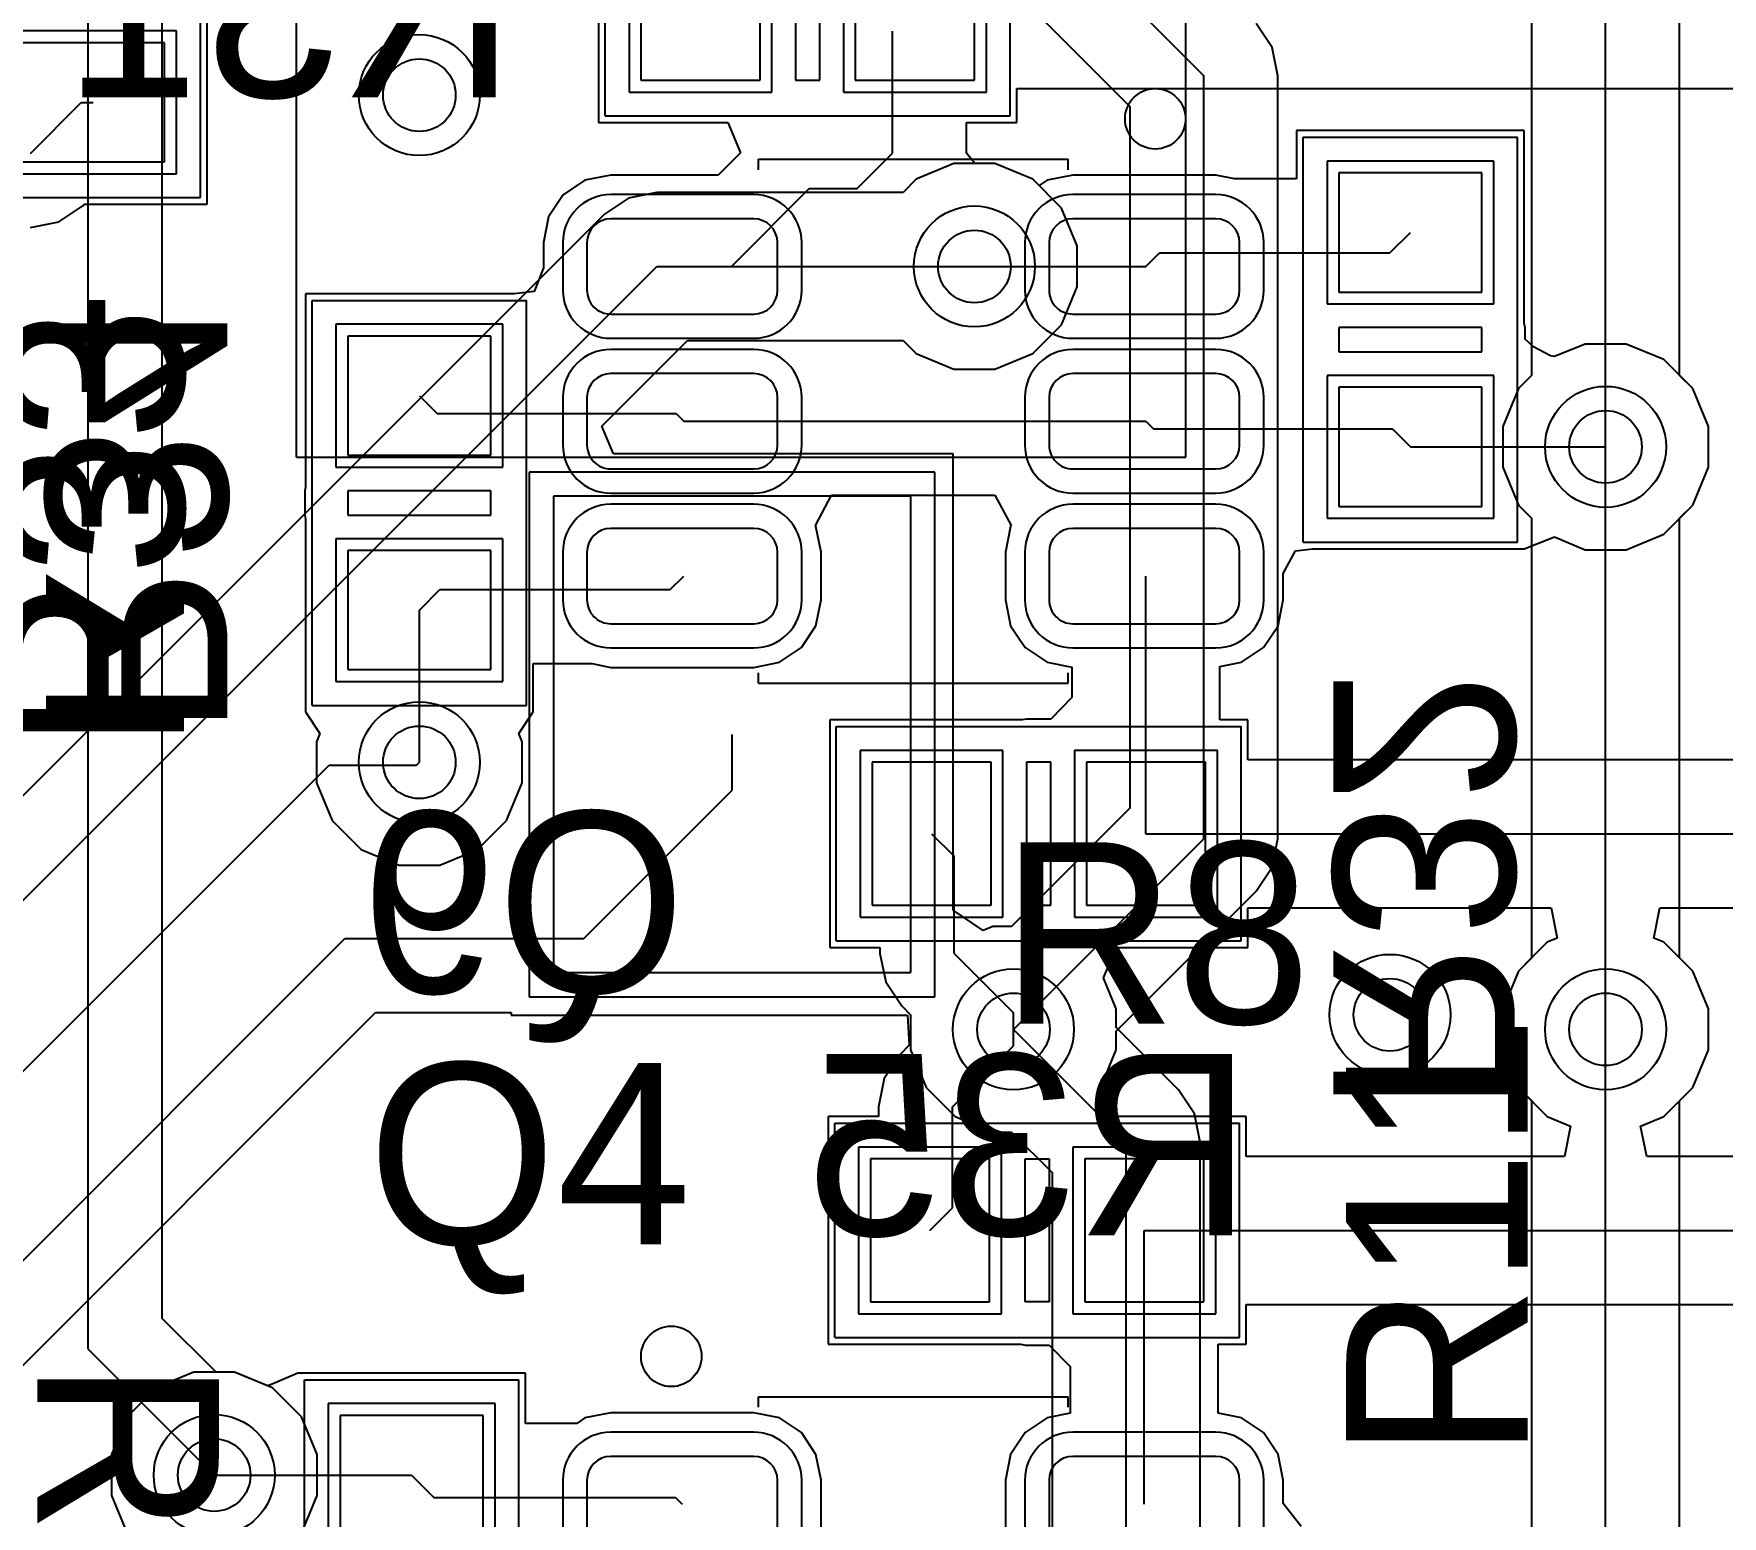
# Model space of a CAD drawing. Header units: millimetres. Extents: x 3.09 to 5.5, y 1.46 to 3.23.
# Drawn here: x 4.6302 to 4.9093, y 2.1486 to 2.3936 of the extents above; entities that cross this region are included whole.
import ezdxf

# ---------------------------------------------------------------- set-up
doc = ezdxf.new("R2010")
doc.units = ezdxf.units.MM
doc.header["$MEASUREMENT"] = 0
for name, color, linetype in [('BottomLayer', 5, 'Continuous'), ('BottomOverlay', 54, 'Continuous'), ('BottomPaste', 16, 'Continuous'), ('BottomSolder', 6, 'Continuous'), ('Mechanical11', 56, 'Continuous'), ('Mechanical12', 56, 'Continuous'), ('MultiLayer', 9, 'Continuous'), ('TopLayer', 1, 'Continuous'), ('TopOverlay', 2, 'Continuous'), ('TopPaste', 8, 'Continuous'), ('TopSolder', 216, 'Continuous'), ('ViaHoleLayer', 16, 'Continuous')]:
    doc.layers.add(name, color=color, linetype=linetype)

# ---------------------------------------------------------------- blocks, each defined once
blk = doc.blocks.new('SW_SMT_3_6_4_3__20')
at = {"layer": 'TopLayer'}
for p, q in [((0.20669, 0.02953), (0.12795, 0.02953)), ((0.12795, 0.02953), (0.12795, -0.02953)), ((0.20669, -0.02953), (0.20669, 0.02953)), ((0.12795, -0.02953), (0.20669, -0.02953))]:
    blk.add_line(p, q, dxfattribs=at)
at = {"layer": 'TopOverlay'}
for p, q in [((0.12149, 0.075), (-0.12151, 0.075)), ((0.12149, -0.072), (0.12149, 0.075)), ((0.12149, -0.072), (-0.12151, -0.072))]:
    blk.add_line(p, q, dxfattribs=at)
at = {"layer": 'TopPaste'}
for p, q in [((0.20669, 0.02953), (0.12795, 0.02953)), ((0.12795, 0.02953), (0.12795, -0.02953)), ((0.20669, -0.02953), (0.20669, 0.02953)), ((0.12795, -0.02953), (0.20669, -0.02953))]:
    blk.add_line(p, q, dxfattribs=at)
at = {"layer": 'TopSolder'}
for p, q in [((0.21069, 0.03353), (0.12395, 0.03353)), ((0.12395, 0.03353), (0.12395, -0.03353)), ((0.21069, -0.03353), (0.21069, 0.03353)), ((0.12395, -0.03353), (0.21069, -0.03353))]:
    blk.add_line(p, q, dxfattribs=at)
blk = doc.blocks.new('R0402_B_22')
at = {"layer": 'BottomLayer'}
for p, q in [((-0.00787, 0.01181), (-0.02756, 0.01181)), ((-0.02756, 0.01181), (-0.02756, -0.01181)), ((-0.00787, -0.01181), (-0.00787, 0.01181)), ((-0.002, 0.01181), (-0.002, -0.01181)), ((0.002, 0.01181), (-0.002, 0.01181)), ((0.002, -0.01181), (0.002, 0.01181)), ((0.02756, 0.01181), (0.00787, 0.01181)), ((0.00787, 0.01181), (0.00787, -0.01181)), ((0.02756, -0.01181), (0.02756, 0.01181)), ((-0.02756, -0.01181), (-0.00787, -0.01181)), ((-0.002, -0.01181), (0.002, -0.01181)), ((0.00787, -0.01181), (0.02756, -0.01181))]:
    blk.add_line(p, q, dxfattribs=at)
at = {"layer": 'BottomOverlay'}
for p, q in [((-0.03346, 0.01772), (0.03346, 0.01772)), ((-0.03346, -0.01772), (-0.03346, 0.01772)), ((0.03346, -0.01772), (0.03346, 0.01772)), ((-0.03346, -0.01772), (0.03346, -0.01772))]:
    blk.add_line(p, q, dxfattribs=at)
at = {"layer": 'BottomPaste'}
for p, q in [((-0.00787, 0.01181), (-0.02756, 0.01181)), ((-0.02756, 0.01181), (-0.02756, -0.01181)), ((-0.00787, -0.01181), (-0.00787, 0.01181)), ((0.02756, 0.01181), (0.00787, 0.01181)), ((0.00787, 0.01181), (0.00787, -0.01181)), ((0.02756, -0.01181), (0.02756, 0.01181)), ((-0.02756, -0.01181), (-0.00787, -0.01181)), ((0.00787, -0.01181), (0.02756, -0.01181))]:
    blk.add_line(p, q, dxfattribs=at)
at = {"layer": 'BottomSolder'}
for p, q in [((-0.00591, 0.01378), (-0.02953, 0.01378)), ((-0.02953, 0.01378), (-0.02953, -0.01378)), ((-0.00591, -0.01378), (-0.00591, 0.01378)), ((0.02953, 0.01378), (0.00591, 0.01378)), ((0.00591, 0.01378), (0.00591, -0.01378)), ((0.02953, -0.01378), (0.02953, 0.01378)), ((-0.02953, -0.01378), (-0.00591, -0.01378)), ((0.00591, -0.01378), (0.02953, -0.01378))]:
    blk.add_line(p, q, dxfattribs=at)
at = {"layer": 'Mechanical12'}
for p, q in [((-0.03346, 0.01772), (0.03346, 0.01772)), ((-0.03346, -0.01772), (-0.03346, 0.01772)), ((0.03346, -0.01772), (0.03346, 0.01772)), ((-0.03346, -0.01772), (0.03346, -0.01772))]:
    blk.add_line(p, q, dxfattribs=at)
blk = doc.blocks.new('R0402_B_23')
at = {"layer": 'BottomLayer'}
for p, q in [((-0.00787, 0.01181), (-0.02756, 0.01181)), ((-0.02756, 0.01181), (-0.02756, -0.01181)), ((-0.00787, -0.01181), (-0.00787, 0.01181)), ((-0.002, 0.01181), (-0.002, -0.01181)), ((0.002, 0.01181), (-0.002, 0.01181)), ((0.002, -0.01181), (0.002, 0.01181)), ((0.02756, 0.01181), (0.00787, 0.01181)), ((0.00787, 0.01181), (0.00787, -0.01181)), ((0.02756, -0.01181), (0.02756, 0.01181)), ((-0.02756, -0.01181), (-0.00787, -0.01181)), ((-0.002, -0.01181), (0.002, -0.01181)), ((0.00787, -0.01181), (0.02756, -0.01181))]:
    blk.add_line(p, q, dxfattribs=at)
at = {"layer": 'BottomOverlay'}
for p, q in [((-0.03346, 0.01772), (0.03346, 0.01772)), ((-0.03346, 0.01772), (-0.03346, -0.01772)), ((0.03346, 0.01772), (0.03346, -0.01772)), ((-0.03346, -0.01772), (0.03346, -0.01772))]:
    blk.add_line(p, q, dxfattribs=at)
at = {"layer": 'BottomPaste'}
for p, q in [((-0.00787, 0.01181), (-0.02756, 0.01181)), ((-0.02756, 0.01181), (-0.02756, -0.01181)), ((-0.00787, -0.01181), (-0.00787, 0.01181)), ((0.02756, 0.01181), (0.00787, 0.01181)), ((0.00787, 0.01181), (0.00787, -0.01181)), ((0.02756, -0.01181), (0.02756, 0.01181)), ((-0.02756, -0.01181), (-0.00787, -0.01181)), ((0.00787, -0.01181), (0.02756, -0.01181))]:
    blk.add_line(p, q, dxfattribs=at)
at = {"layer": 'BottomSolder'}
for p, q in [((-0.00591, 0.01378), (-0.02953, 0.01378)), ((-0.02953, 0.01378), (-0.02953, -0.01378)), ((-0.00591, -0.01378), (-0.00591, 0.01378)), ((0.02953, 0.01378), (0.00591, 0.01378)), ((0.00591, 0.01378), (0.00591, -0.01378)), ((0.02953, -0.01378), (0.02953, 0.01378)), ((-0.02953, -0.01378), (-0.00591, -0.01378)), ((0.00591, -0.01378), (0.02953, -0.01378))]:
    blk.add_line(p, q, dxfattribs=at)
at = {"layer": 'Mechanical12'}
for p, q in [((-0.03346, 0.01772), (0.03346, 0.01772)), ((-0.03346, 0.01772), (-0.03346, -0.01772)), ((0.03346, 0.01772), (0.03346, -0.01772)), ((-0.03346, -0.01772), (0.03346, -0.01772))]:
    blk.add_line(p, q, dxfattribs=at)
blk = doc.blocks.new('R0402_24')
at = {"layer": 'Mechanical11'}
for p, q in [((-0.03346, 0.01772), (-0.03346, -0.01772)), ((-0.03346, 0.01772), (0.03346, 0.01772)), ((0.03346, 0.01772), (0.03346, -0.01772)), ((-0.03346, -0.01772), (0.03346, -0.01772))]:
    blk.add_line(p, q, dxfattribs=at)
at = {"layer": 'TopLayer'}
for p, q in [((-0.00787, 0.01181), (-0.02756, 0.01181)), ((-0.02756, 0.01181), (-0.02756, -0.01181)), ((-0.00787, -0.01181), (-0.00787, 0.01181)), ((-0.002, -0.01181), (-0.002, 0.01181)), ((-0.002, 0.01181), (0.002, 0.01181)), ((0.002, 0.01181), (0.002, -0.01181)), ((0.02756, 0.01181), (0.00787, 0.01181)), ((0.00787, 0.01181), (0.00787, -0.01181)), ((0.02756, -0.01181), (0.02756, 0.01181)), ((-0.02756, -0.01181), (-0.00787, -0.01181)), ((0.002, -0.01181), (-0.002, -0.01181)), ((0.00787, -0.01181), (0.02756, -0.01181))]:
    blk.add_line(p, q, dxfattribs=at)
at = {"layer": 'TopOverlay'}
for p, q in [((-0.03346, 0.01772), (-0.03346, -0.01772)), ((-0.03346, 0.01772), (0.03346, 0.01772)), ((0.03346, 0.01772), (0.03346, -0.01772)), ((-0.03346, -0.01772), (0.03346, -0.01772))]:
    blk.add_line(p, q, dxfattribs=at)
at = {"layer": 'TopPaste'}
for p, q in [((-0.00787, 0.01181), (-0.02756, 0.01181)), ((-0.02756, 0.01181), (-0.02756, -0.01181)), ((-0.00787, -0.01181), (-0.00787, 0.01181)), ((0.02756, 0.01181), (0.00787, 0.01181)), ((0.00787, 0.01181), (0.00787, -0.01181)), ((0.02756, -0.01181), (0.02756, 0.01181)), ((-0.02756, -0.01181), (-0.00787, -0.01181)), ((0.00787, -0.01181), (0.02756, -0.01181))]:
    blk.add_line(p, q, dxfattribs=at)
at = {"layer": 'TopSolder'}
for p, q in [((-0.00591, 0.01378), (-0.02953, 0.01378)), ((-0.02953, 0.01378), (-0.02953, -0.01378)), ((-0.00591, -0.01378), (-0.00591, 0.01378)), ((0.02953, 0.01378), (0.00591, 0.01378)), ((0.00591, 0.01378), (0.00591, -0.01378)), ((0.02953, -0.01378), (0.02953, 0.01378)), ((-0.02953, -0.01378), (-0.00591, -0.01378)), ((0.00591, -0.01378), (0.02953, -0.01378))]:
    blk.add_line(p, q, dxfattribs=at)
blk = doc.blocks.new('R0402_B_25')
at = {"layer": 'BottomLayer'}
for p, q in [((-0.00787, 0.01181), (-0.02756, 0.01181)), ((-0.02756, 0.01181), (-0.02756, -0.01181)), ((-0.00787, -0.01181), (-0.00787, 0.01181)), ((-0.002, 0.01181), (-0.002, -0.01181)), ((0.002, 0.01181), (-0.002, 0.01181)), ((0.002, -0.01181), (0.002, 0.01181)), ((0.02756, 0.01181), (0.00787, 0.01181)), ((0.00787, 0.01181), (0.00787, -0.01181)), ((0.02756, -0.01181), (0.02756, 0.01181)), ((-0.02756, -0.01181), (-0.00787, -0.01181)), ((-0.002, -0.01181), (0.002, -0.01181)), ((0.00787, -0.01181), (0.02756, -0.01181))]:
    blk.add_line(p, q, dxfattribs=at)
at = {"layer": 'BottomOverlay'}
for p, q in [((-0.03346, 0.01772), (0.03346, 0.01772)), ((-0.03346, 0.01772), (-0.03346, -0.01772)), ((0.03346, 0.01772), (0.03346, -0.01772)), ((-0.03346, -0.01772), (0.03346, -0.01772))]:
    blk.add_line(p, q, dxfattribs=at)
at = {"layer": 'BottomPaste'}
for p, q in [((-0.00787, 0.01181), (-0.02756, 0.01181)), ((-0.02756, 0.01181), (-0.02756, -0.01181)), ((-0.00787, -0.01181), (-0.00787, 0.01181)), ((0.02756, 0.01181), (0.00787, 0.01181)), ((0.00787, 0.01181), (0.00787, -0.01181)), ((0.02756, -0.01181), (0.02756, 0.01181)), ((-0.02756, -0.01181), (-0.00787, -0.01181)), ((0.00787, -0.01181), (0.02756, -0.01181))]:
    blk.add_line(p, q, dxfattribs=at)
at = {"layer": 'BottomSolder'}
for p, q in [((-0.00591, 0.01378), (-0.02953, 0.01378)), ((-0.02953, 0.01378), (-0.02953, -0.01378)), ((-0.00591, -0.01378), (-0.00591, 0.01378)), ((0.02953, 0.01378), (0.00591, 0.01378)), ((0.00591, 0.01378), (0.00591, -0.01378)), ((0.02953, -0.01378), (0.02953, 0.01378)), ((-0.02953, -0.01378), (-0.00591, -0.01378)), ((0.00591, -0.01378), (0.02953, -0.01378))]:
    blk.add_line(p, q, dxfattribs=at)
at = {"layer": 'Mechanical12'}
for p, q in [((-0.03346, 0.01772), (0.03346, 0.01772)), ((-0.03346, 0.01772), (-0.03346, -0.01772)), ((0.03346, 0.01772), (0.03346, -0.01772)), ((-0.03346, -0.01772), (0.03346, -0.01772))]:
    blk.add_line(p, q, dxfattribs=at)
blk = doc.blocks.new('R0402_B_26')
at = {"layer": 'BottomLayer'}
for p, q in [((-0.00787, 0.01181), (-0.02756, 0.01181)), ((-0.02756, 0.01181), (-0.02756, -0.01181)), ((-0.00787, -0.01181), (-0.00787, 0.01181)), ((-0.002, 0.01181), (-0.002, -0.01181)), ((0.002, 0.01181), (-0.002, 0.01181)), ((0.002, -0.01181), (0.002, 0.01181)), ((0.02756, 0.01181), (0.00787, 0.01181)), ((0.00787, 0.01181), (0.00787, -0.01181)), ((0.02756, -0.01181), (0.02756, 0.01181)), ((-0.02756, -0.01181), (-0.00787, -0.01181)), ((-0.002, -0.01181), (0.002, -0.01181)), ((0.00787, -0.01181), (0.02756, -0.01181))]:
    blk.add_line(p, q, dxfattribs=at)
at = {"layer": 'BottomOverlay'}
for p, q in [((0.03346, 0.01772), (-0.03346, 0.01772)), ((-0.03346, 0.01772), (-0.03346, -0.01772)), ((0.03346, 0.01772), (0.03346, -0.01772)), ((0.03346, -0.01772), (-0.03346, -0.01772))]:
    blk.add_line(p, q, dxfattribs=at)
at = {"layer": 'BottomPaste'}
for p, q in [((-0.00787, 0.01181), (-0.02756, 0.01181)), ((-0.02756, 0.01181), (-0.02756, -0.01181)), ((-0.00787, -0.01181), (-0.00787, 0.01181)), ((0.02756, 0.01181), (0.00787, 0.01181)), ((0.00787, 0.01181), (0.00787, -0.01181)), ((0.02756, -0.01181), (0.02756, 0.01181)), ((-0.02756, -0.01181), (-0.00787, -0.01181)), ((0.00787, -0.01181), (0.02756, -0.01181))]:
    blk.add_line(p, q, dxfattribs=at)
at = {"layer": 'BottomSolder'}
for p, q in [((-0.00591, 0.01378), (-0.02953, 0.01378)), ((-0.02953, 0.01378), (-0.02953, -0.01378)), ((-0.00591, -0.01378), (-0.00591, 0.01378)), ((0.02953, 0.01378), (0.00591, 0.01378)), ((0.00591, 0.01378), (0.00591, -0.01378)), ((0.02953, -0.01378), (0.02953, 0.01378)), ((-0.02953, -0.01378), (-0.00591, -0.01378)), ((0.00591, -0.01378), (0.02953, -0.01378))]:
    blk.add_line(p, q, dxfattribs=at)
at = {"layer": 'Mechanical12'}
for p, q in [((0.03346, 0.01772), (-0.03346, 0.01772)), ((-0.03346, 0.01772), (-0.03346, -0.01772)), ((0.03346, 0.01772), (0.03346, -0.01772)), ((0.03346, -0.01772), (-0.03346, -0.01772))]:
    blk.add_line(p, q, dxfattribs=at)
blk = doc.blocks.new('R0402_47')
at = {"layer": 'Mechanical11'}
for p, q in [((-0.03346, 0.01772), (-0.03346, -0.01772)), ((-0.03346, 0.01772), (0.03346, 0.01772)), ((0.03346, 0.01772), (0.03346, -0.01772)), ((-0.03346, -0.01772), (0.03346, -0.01772))]:
    blk.add_line(p, q, dxfattribs=at)
at = {"layer": 'TopLayer'}
for p, q in [((-0.00787, 0.01181), (-0.02756, 0.01181)), ((-0.02756, 0.01181), (-0.02756, -0.01181)), ((-0.00787, -0.01181), (-0.00787, 0.01181)), ((-0.002, -0.01181), (-0.002, 0.01181)), ((-0.002, 0.01181), (0.002, 0.01181)), ((0.002, 0.01181), (0.002, -0.01181)), ((0.02756, 0.01181), (0.00787, 0.01181)), ((0.00787, 0.01181), (0.00787, -0.01181)), ((0.02756, -0.01181), (0.02756, 0.01181)), ((-0.02756, -0.01181), (-0.00787, -0.01181)), ((0.002, -0.01181), (-0.002, -0.01181)), ((0.00787, -0.01181), (0.02756, -0.01181))]:
    blk.add_line(p, q, dxfattribs=at)
at = {"layer": 'TopOverlay'}
for p, q in [((-0.03346, 0.01772), (-0.03346, -0.01772)), ((-0.03346, 0.01772), (0.03346, 0.01772)), ((0.03346, 0.01772), (0.03346, -0.01772)), ((-0.03346, -0.01772), (0.03346, -0.01772))]:
    blk.add_line(p, q, dxfattribs=at)
at = {"layer": 'TopPaste'}
for p, q in [((-0.00787, 0.01181), (-0.02756, 0.01181)), ((-0.02756, 0.01181), (-0.02756, -0.01181)), ((-0.00787, -0.01181), (-0.00787, 0.01181)), ((0.02756, 0.01181), (0.00787, 0.01181)), ((0.00787, 0.01181), (0.00787, -0.01181)), ((0.02756, -0.01181), (0.02756, 0.01181)), ((-0.02756, -0.01181), (-0.00787, -0.01181)), ((0.00787, -0.01181), (0.02756, -0.01181))]:
    blk.add_line(p, q, dxfattribs=at)
at = {"layer": 'TopSolder'}
for p, q in [((-0.00591, 0.01378), (-0.02953, 0.01378)), ((-0.02953, 0.01378), (-0.02953, -0.01378)), ((-0.00591, -0.01378), (-0.00591, 0.01378)), ((0.02953, 0.01378), (0.00591, 0.01378)), ((0.00591, 0.01378), (0.00591, -0.01378)), ((0.02953, -0.01378), (0.02953, 0.01378)), ((-0.02953, -0.01378), (-0.00591, -0.01378)), ((0.00591, -0.01378), (0.02953, -0.01378))]:
    blk.add_line(p, q, dxfattribs=at)
blk = doc.blocks.new('R0402_48')
at = {"layer": 'Mechanical11'}
for p, q in [((-0.03346, 0.01772), (-0.03346, -0.01772)), ((0.03346, 0.01772), (-0.03346, 0.01772)), ((0.03346, 0.01772), (0.03346, -0.01772)), ((0.03346, -0.01772), (-0.03346, -0.01772))]:
    blk.add_line(p, q, dxfattribs=at)
at = {"layer": 'TopLayer'}
for p, q in [((-0.00787, 0.01181), (-0.02756, 0.01181)), ((-0.02756, 0.01181), (-0.02756, -0.01181)), ((-0.00787, -0.01181), (-0.00787, 0.01181)), ((-0.002, -0.01181), (-0.002, 0.01181)), ((-0.002, 0.01181), (0.002, 0.01181)), ((0.002, 0.01181), (0.002, -0.01181)), ((0.02756, 0.01181), (0.00787, 0.01181)), ((0.00787, 0.01181), (0.00787, -0.01181)), ((0.02756, -0.01181), (0.02756, 0.01181)), ((-0.02756, -0.01181), (-0.00787, -0.01181)), ((0.002, -0.01181), (-0.002, -0.01181)), ((0.00787, -0.01181), (0.02756, -0.01181))]:
    blk.add_line(p, q, dxfattribs=at)
at = {"layer": 'TopOverlay'}
for p, q in [((-0.03346, 0.01772), (-0.03346, -0.01772)), ((0.03346, 0.01772), (-0.03346, 0.01772)), ((0.03346, 0.01772), (0.03346, -0.01772)), ((0.03346, -0.01772), (-0.03346, -0.01772))]:
    blk.add_line(p, q, dxfattribs=at)
at = {"layer": 'TopPaste'}
for p, q in [((-0.00787, 0.01181), (-0.02756, 0.01181)), ((-0.02756, 0.01181), (-0.02756, -0.01181)), ((-0.00787, -0.01181), (-0.00787, 0.01181)), ((0.02756, 0.01181), (0.00787, 0.01181)), ((0.00787, 0.01181), (0.00787, -0.01181)), ((0.02756, -0.01181), (0.02756, 0.01181)), ((-0.02756, -0.01181), (-0.00787, -0.01181)), ((0.00787, -0.01181), (0.02756, -0.01181))]:
    blk.add_line(p, q, dxfattribs=at)
at = {"layer": 'TopSolder'}
for p, q in [((-0.00591, 0.01378), (-0.02953, 0.01378)), ((-0.02953, 0.01378), (-0.02953, -0.01378)), ((-0.00591, -0.01378), (-0.00591, 0.01378)), ((0.02953, 0.01378), (0.00591, 0.01378)), ((0.00591, 0.01378), (0.00591, -0.01378)), ((0.02953, -0.01378), (0.02953, 0.01378)), ((-0.02953, -0.01378), (-0.00591, -0.01378)), ((0.00591, -0.01378), (0.02953, -0.01378))]:
    blk.add_line(p, q, dxfattribs=at)
blk = doc.blocks.new('SOT_363_6_B_53')
at = {"layer": 'BottomLayer'}
for p, q in [((-0.021654, 0.053941), (-0.029528, 0.053941)), ((0.003937, 0.053941), (-0.003937, 0.053941)), ((0.029528, 0.053941), (0.021654, 0.053941)), ((-0.033465, 0.050004), (-0.033465, 0.026382)), ((-0.017717, 0.026382), (-0.017717, 0.050004)), ((-0.007874, 0.050004), (-0.007874, 0.026382)), ((0.007874, 0.026382), (0.007874, 0.050004)), ((0.017717, 0.050004), (0.017717, 0.026382)), ((0.033465, 0.026382), (0.033465, 0.050004)), ((-0.029528, 0.022445), (-0.021654, 0.022445)), ((-0.003937, 0.022445), (0.003937, 0.022445)), ((0.021654, 0.022445), (0.029528, 0.022445)), ((-0.021654, -0.022439), (-0.029528, -0.022439)), ((0.003937, -0.022439), (-0.003937, -0.022439)), ((0.029528, -0.022439), (0.021654, -0.022439)), ((-0.033465, -0.026376), (-0.033465, -0.049998)), ((-0.017717, -0.049998), (-0.017717, -0.026376)), ((-0.007874, -0.026376), (-0.007874, -0.049998)), ((0.007874, -0.049998), (0.007874, -0.026376)), ((0.017717, -0.026376), (0.017717, -0.049998)), ((0.033465, -0.049998), (0.033465, -0.026376)), ((-0.029528, -0.053935), (-0.021654, -0.053935)), ((-0.003937, -0.053935), (0.003937, -0.053935)), ((0.021654, -0.053935), (0.029528, -0.053935))]:
    blk.add_line(p, q, dxfattribs=at)
for centre, start, end in [((-0.029528, 0.050004), 90, 180), ((-0.021654, 0.050004), 0, 90), ((-0.003937, 0.050004), 90, 180), ((0.003937, 0.050004), 0, 90), ((0.021654, 0.050004), 90, 180), ((0.029528, 0.050004), 0, 90), ((-0.029528, 0.026382), 180, 270), ((-0.021654, 0.026382), 270, 0), ((-0.003937, 0.026382), 180, 270), ((0.003937, 0.026382), 270, 0), ((0.021654, 0.026382), 180, 270), ((0.029528, 0.026382), 270, 0), ((-0.029528, -0.026376), 90, 180), ((-0.021654, -0.026376), 0, 90), ((-0.003937, -0.026376), 90, 180), ((0.003937, -0.026376), 0, 90), ((0.021654, -0.026376), 90, 180), ((0.029528, -0.026376), 0, 90), ((-0.029528, -0.049998), 180, 270), ((-0.021654, -0.049998), 270, 0), ((-0.003937, -0.049998), 180, 270), ((0.003937, -0.049998), 270, 0), ((0.021654, -0.049998), 180, 270), ((0.029528, -0.049998), 270, 0)]:
    blk.add_arc(centre, 0.003937, start, end, dxfattribs=at)
at = {"layer": 'BottomOverlay'}
for p, q in [((-0.041582, 0.025595), (-0.043308, 0.025595)), ((-0.043308, -0.025587), (-0.043308, 0.025595)), ((0.043306, 0.025595), (0.04158, 0.025595)), ((0.043306, -0.025587), (0.043306, 0.025595)), ((-0.041582, -0.025587), (-0.043308, -0.025587)), ((0.043306, -0.025587), (0.04158, -0.025587))]:
    blk.add_line(p, q, dxfattribs=at)
blk.add_circle((-0.05, 0.040005), 0.005, dxfattribs=at)
at = {"layer": 'BottomPaste'}
for p, q in [((-0.021654, 0.053941), (-0.029528, 0.053941)), ((0.003937, 0.053941), (-0.003937, 0.053941)), ((0.029528, 0.053941), (0.021654, 0.053941)), ((-0.033465, 0.050004), (-0.033465, 0.026382)), ((-0.017717, 0.026382), (-0.017717, 0.050004)), ((-0.007874, 0.050004), (-0.007874, 0.026382)), ((0.007874, 0.026382), (0.007874, 0.050004)), ((0.017717, 0.050004), (0.017717, 0.026382)), ((0.033465, 0.026382), (0.033465, 0.050004)), ((-0.029528, 0.022445), (-0.021654, 0.022445)), ((-0.003937, 0.022445), (0.003937, 0.022445)), ((0.021654, 0.022445), (0.029528, 0.022445)), ((-0.021654, -0.022439), (-0.029528, -0.022439)), ((0.003937, -0.022439), (-0.003937, -0.022439)), ((0.029528, -0.022439), (0.021654, -0.022439)), ((-0.033465, -0.026376), (-0.033465, -0.049998)), ((-0.017717, -0.049998), (-0.017717, -0.026376)), ((-0.007874, -0.026376), (-0.007874, -0.049998)), ((0.007874, -0.049998), (0.007874, -0.026376)), ((0.017717, -0.026376), (0.017717, -0.049998)), ((0.033465, -0.049998), (0.033465, -0.026376)), ((-0.029528, -0.053935), (-0.021654, -0.053935)), ((-0.003937, -0.053935), (0.003937, -0.053935)), ((0.021654, -0.053935), (0.029528, -0.053935))]:
    blk.add_line(p, q, dxfattribs=at)
for centre, start, end in [((-0.029528, 0.050004), 90, 180), ((-0.021654, 0.050004), 0, 90), ((-0.003937, 0.050004), 90, 180), ((0.003937, 0.050004), 0, 90), ((0.021654, 0.050004), 90, 180), ((0.029528, 0.050004), 0, 90), ((-0.029528, 0.026382), 180, 270), ((-0.021654, 0.026382), 270, 0), ((-0.003937, 0.026382), 180, 270), ((0.003937, 0.026382), 270, 0), ((0.021654, 0.026382), 180, 270), ((0.029528, 0.026382), 270, 0), ((-0.029528, -0.026376), 90, 180), ((-0.021654, -0.026376), 0, 90), ((-0.003937, -0.026376), 90, 180), ((0.003937, -0.026376), 0, 90), ((0.021654, -0.026376), 90, 180), ((0.029528, -0.026376), 0, 90), ((-0.029528, -0.049998), 180, 270), ((-0.021654, -0.049998), 270, 0), ((-0.003937, -0.049998), 180, 270), ((0.003937, -0.049998), 270, 0), ((0.021654, -0.049998), 180, 270), ((0.029528, -0.049998), 270, 0)]:
    blk.add_arc(centre, 0.003937, start, end, dxfattribs=at)
at = {"layer": 'BottomSolder'}
for p, q in [((-0.021654, 0.057941), (-0.029528, 0.057941)), ((0.003937, 0.057941), (-0.003937, 0.057941)), ((0.029528, 0.057941), (0.021654, 0.057941)), ((-0.037465, 0.050004), (-0.037465, 0.026382)), ((-0.013717, 0.026382), (-0.013717, 0.050004)), ((-0.011874, 0.050004), (-0.011874, 0.026382)), ((0.011874, 0.026382), (0.011874, 0.050004)), ((0.013717, 0.050004), (0.013717, 0.026382)), ((0.037465, 0.026382), (0.037465, 0.050004)), ((-0.029528, 0.018445), (-0.021654, 0.018445)), ((-0.003937, 0.018445), (0.003937, 0.018445)), ((0.021654, 0.018445), (0.029528, 0.018445)), ((-0.021654, -0.018439), (-0.029528, -0.018439)), ((0.003937, -0.018439), (-0.003937, -0.018439)), ((0.029528, -0.018439), (0.021654, -0.018439)), ((-0.037465, -0.026376), (-0.037465, -0.049998)), ((-0.013717, -0.049998), (-0.013717, -0.026376)), ((-0.011874, -0.026376), (-0.011874, -0.049998)), ((0.011874, -0.049998), (0.011874, -0.026376)), ((0.013717, -0.026376), (0.013717, -0.049998)), ((0.037465, -0.049998), (0.037465, -0.026376)), ((-0.029528, -0.057935), (-0.021654, -0.057935)), ((-0.003937, -0.057935), (0.003937, -0.057935)), ((0.021654, -0.057935), (0.029528, -0.057935))]:
    blk.add_line(p, q, dxfattribs=at)
for centre, start, end in [((-0.029528, 0.050004), 90, 180), ((-0.021654, 0.050004), 0, 90), ((-0.003937, 0.050004), 90, 180), ((0.003937, 0.050004), 0, 90), ((0.021654, 0.050004), 90, 180), ((0.029528, 0.050004), 0, 90), ((-0.029528, 0.026382), 180, 270), ((-0.021654, 0.026382), 270, 0), ((-0.003937, 0.026382), 180, 270), ((0.003937, 0.026382), 270, 0), ((0.021654, 0.026382), 180, 270), ((0.029528, 0.026382), 270, 0), ((-0.029528, -0.026376), 90, 180), ((-0.021654, -0.026376), 0, 90), ((-0.003937, -0.026376), 90, 180), ((0.003937, -0.026376), 0, 90), ((0.021654, -0.026376), 90, 180), ((0.029528, -0.026376), 0, 90), ((-0.029528, -0.049998), 180, 270), ((-0.021654, -0.049998), 270, 0), ((-0.003937, -0.049998), 180, 270), ((0.003937, -0.049998), 270, 0), ((0.021654, -0.049998), 180, 270), ((0.029528, -0.049998), 270, 0)]:
    blk.add_arc(centre, 0.007937, start, end, dxfattribs=at)
blk = doc.blocks.new('SOT_363_6_57')
at = {"layer": 'TopLayer'}
for p, q in [((-0.021654, 0.053935), (-0.029528, 0.053935)), ((0.003937, 0.053935), (-0.003937, 0.053935)), ((0.029528, 0.053935), (0.021654, 0.053935)), ((-0.033465, 0.049998), (-0.033465, 0.026376)), ((-0.017717, 0.026376), (-0.017717, 0.049998)), ((-0.007874, 0.049998), (-0.007874, 0.026376)), ((0.007874, 0.026376), (0.007874, 0.049998)), ((0.017717, 0.049998), (0.017717, 0.026376)), ((0.033465, 0.026376), (0.033465, 0.049998)), ((-0.029528, 0.022439), (-0.021654, 0.022439)), ((-0.003937, 0.022439), (0.003937, 0.022439)), ((0.021654, 0.022439), (0.029528, 0.022439)), ((-0.021654, -0.022445), (-0.029528, -0.022445)), ((0.003937, -0.022445), (-0.003937, -0.022445)), ((0.029528, -0.022445), (0.021654, -0.022445)), ((-0.033465, -0.026382), (-0.033465, -0.050004)), ((-0.017717, -0.050004), (-0.017717, -0.026382)), ((-0.007874, -0.026382), (-0.007874, -0.050004)), ((0.007874, -0.050004), (0.007874, -0.026382)), ((0.017717, -0.026382), (0.017717, -0.050004)), ((0.033465, -0.050004), (0.033465, -0.026382)), ((-0.029528, -0.053941), (-0.021654, -0.053941)), ((-0.003937, -0.053941), (0.003937, -0.053941)), ((0.021654, -0.053941), (0.029528, -0.053941))]:
    blk.add_line(p, q, dxfattribs=at)
for centre, start, end in [((-0.029528, 0.049998), 90, 180), ((-0.021654, 0.049998), 0, 90), ((-0.003937, 0.049998), 90, 180), ((0.003937, 0.049998), 0, 90), ((0.021654, 0.049998), 90, 180), ((0.029528, 0.049998), 0, 90), ((-0.029528, 0.026376), 180, 270), ((-0.021654, 0.026376), 270, 0), ((-0.003937, 0.026376), 180, 270), ((0.003937, 0.026376), 270, 0), ((0.021654, 0.026376), 180, 270), ((0.029528, 0.026376), 270, 0), ((-0.029528, -0.026382), 90, 180), ((-0.021654, -0.026382), 0, 90), ((-0.003937, -0.026382), 90, 180), ((0.003937, -0.026382), 0, 90), ((0.021654, -0.026382), 90, 180), ((0.029528, -0.026382), 0, 90), ((-0.029528, -0.050004), 180, 270), ((-0.021654, -0.050004), 270, 0), ((-0.003937, -0.050004), 180, 270), ((0.003937, -0.050004), 270, 0), ((0.021654, -0.050004), 180, 270), ((0.029528, -0.050004), 270, 0)]:
    blk.add_arc(centre, 0.003937, start, end, dxfattribs=at)
at = {"layer": 'TopOverlay'}
for p, q in [((-0.043308, -0.025595), (-0.043308, 0.025587)), ((-0.041582, 0.025587), (-0.043308, 0.025587)), ((0.043306, 0.025587), (0.04158, 0.025587)), ((0.043306, -0.025595), (0.043306, 0.025587)), ((-0.041582, -0.025595), (-0.043308, -0.025595)), ((0.043306, -0.025595), (0.04158, -0.025595))]:
    blk.add_line(p, q, dxfattribs=at)
blk.add_circle((-0.05, -0.040005), 0.005, dxfattribs=at)
at = {"layer": 'TopPaste'}
for p, q in [((-0.021654, 0.053935), (-0.029528, 0.053935)), ((0.003937, 0.053935), (-0.003937, 0.053935)), ((0.029528, 0.053935), (0.021654, 0.053935)), ((-0.033465, 0.049998), (-0.033465, 0.026376)), ((-0.017717, 0.026376), (-0.017717, 0.049998)), ((-0.007874, 0.049998), (-0.007874, 0.026376)), ((0.007874, 0.026376), (0.007874, 0.049998)), ((0.017717, 0.049998), (0.017717, 0.026376)), ((0.033465, 0.026376), (0.033465, 0.049998)), ((-0.029528, 0.022439), (-0.021654, 0.022439)), ((-0.003937, 0.022439), (0.003937, 0.022439)), ((0.021654, 0.022439), (0.029528, 0.022439)), ((-0.021654, -0.022445), (-0.029528, -0.022445)), ((0.003937, -0.022445), (-0.003937, -0.022445)), ((0.029528, -0.022445), (0.021654, -0.022445)), ((-0.033465, -0.026382), (-0.033465, -0.050004)), ((-0.017717, -0.050004), (-0.017717, -0.026382)), ((-0.007874, -0.026382), (-0.007874, -0.050004)), ((0.007874, -0.050004), (0.007874, -0.026382)), ((0.017717, -0.026382), (0.017717, -0.050004)), ((0.033465, -0.050004), (0.033465, -0.026382)), ((-0.029528, -0.053941), (-0.021654, -0.053941)), ((-0.003937, -0.053941), (0.003937, -0.053941)), ((0.021654, -0.053941), (0.029528, -0.053941))]:
    blk.add_line(p, q, dxfattribs=at)
for centre, start, end in [((-0.029528, 0.049998), 90, 180), ((-0.021654, 0.049998), 0, 90), ((-0.003937, 0.049998), 90, 180), ((0.003937, 0.049998), 0, 90), ((0.021654, 0.049998), 90, 180), ((0.029528, 0.049998), 0, 90), ((-0.029528, 0.026376), 180, 270), ((-0.021654, 0.026376), 270, 0), ((-0.003937, 0.026376), 180, 270), ((0.003937, 0.026376), 270, 0), ((0.021654, 0.026376), 180, 270), ((0.029528, 0.026376), 270, 0), ((-0.029528, -0.026382), 90, 180), ((-0.021654, -0.026382), 0, 90), ((-0.003937, -0.026382), 90, 180), ((0.003937, -0.026382), 0, 90), ((0.021654, -0.026382), 90, 180), ((0.029528, -0.026382), 0, 90), ((-0.029528, -0.050004), 180, 270), ((-0.021654, -0.050004), 270, 0), ((-0.003937, -0.050004), 180, 270), ((0.003937, -0.050004), 270, 0), ((0.021654, -0.050004), 180, 270), ((0.029528, -0.050004), 270, 0)]:
    blk.add_arc(centre, 0.003937, start, end, dxfattribs=at)
at = {"layer": 'TopSolder'}
for p, q in [((-0.021654, 0.057935), (-0.029528, 0.057935)), ((0.003937, 0.057935), (-0.003937, 0.057935)), ((0.029528, 0.057935), (0.021654, 0.057935)), ((-0.037465, 0.049998), (-0.037465, 0.026376)), ((-0.013717, 0.026376), (-0.013717, 0.049998)), ((-0.011874, 0.049998), (-0.011874, 0.026376)), ((0.011874, 0.026376), (0.011874, 0.049998)), ((0.013717, 0.049998), (0.013717, 0.026376)), ((0.037465, 0.026376), (0.037465, 0.049998)), ((-0.029528, 0.018439), (-0.021654, 0.018439)), ((-0.003937, 0.018439), (0.003937, 0.018439)), ((0.021654, 0.018439), (0.029528, 0.018439)), ((-0.021654, -0.018445), (-0.029528, -0.018445)), ((0.003937, -0.018445), (-0.003937, -0.018445)), ((0.029528, -0.018445), (0.021654, -0.018445)), ((-0.037465, -0.026382), (-0.037465, -0.050004)), ((-0.013717, -0.050004), (-0.013717, -0.026382)), ((-0.011874, -0.026382), (-0.011874, -0.050004)), ((0.011874, -0.050004), (0.011874, -0.026382)), ((0.013717, -0.026382), (0.013717, -0.050004)), ((0.037465, -0.050004), (0.037465, -0.026382)), ((-0.029528, -0.057941), (-0.021654, -0.057941)), ((-0.003937, -0.057941), (0.003937, -0.057941)), ((0.021654, -0.057941), (0.029528, -0.057941))]:
    blk.add_line(p, q, dxfattribs=at)
for centre, start, end in [((-0.029528, 0.049998), 90, 180), ((-0.021654, 0.049998), 0, 90), ((-0.003937, 0.049998), 90, 180), ((0.003937, 0.049998), 0, 90), ((0.021654, 0.049998), 90, 180), ((0.029528, 0.049998), 0, 90), ((-0.029528, 0.026376), 180, 270), ((-0.021654, 0.026376), 270, 0), ((-0.003937, 0.026376), 180, 270), ((0.003937, 0.026376), 270, 0), ((0.021654, 0.026376), 180, 270), ((0.029528, 0.026376), 270, 0), ((-0.029528, -0.026382), 90, 180), ((-0.021654, -0.026382), 0, 90), ((-0.003937, -0.026382), 90, 180), ((0.003937, -0.026382), 0, 90), ((0.021654, -0.026382), 90, 180), ((0.029528, -0.026382), 0, 90), ((-0.029528, -0.050004), 180, 270), ((-0.021654, -0.050004), 270, 0), ((-0.003937, -0.050004), 180, 270), ((0.003937, -0.050004), 270, 0), ((0.021654, -0.050004), 180, 270), ((0.029528, -0.050004), 270, 0)]:
    blk.add_arc(centre, 0.007937, start, end, dxfattribs=at)

msp = doc.modelspace()

# ---------------------------------------------------------------- linework, layer by layer
at = {"layer": 'BottomLayer'}
for p, q in [((4.72355, 2.41658), (4.72355, 2.37896)), ((4.63918, 2.1762), (4.63918, 2.40674)), ((4.65141, 2.18127), (4.65141, 2.40674)), ((4.77211, 2.37389), (4.77211, 2.39405)), ((4.79267, 2.37896), (4.79267, 2.38456)), ((4.79267, 2.38456), (4.92678, 2.38456)), ((4.72355, 2.37896), (4.74492, 2.37896)), ((4.74492, 2.37896), (4.74699, 2.37396)), ((4.78435, 2.37389), (4.78435, 2.37896)), ((4.78435, 2.37896), (4.79267, 2.37896)), ((4.87655, 2.37763), (4.83893, 2.37763)), ((4.83893, 2.37763), (4.83893, 2.36964)), ((4.87655, 2.34576), (4.87655, 2.37763)), ((4.74699, 2.37396), (4.7433, 2.37026)), ((4.76626, 2.36803), (4.77211, 2.37389)), ((4.78576, 2.37217), (4.78435, 2.37389)), ((4.72556, 2.37026), (4.72129, 2.36941)), ((4.7433, 2.37026), (4.72556, 2.37026)), ((4.78905, 2.37217), (4.78576, 2.37217)), ((4.7953, 2.36958), (4.78905, 2.37217)), ((4.80194, 2.37026), (4.79767, 2.36941)), ((4.82556, 2.37026), (4.80194, 2.37026)), ((4.82866, 2.36964), (4.82556, 2.37026)), ((4.71767, 2.36699), (4.71526, 2.36337)), ((4.72129, 2.36941), (4.71767, 2.36699)), ((4.74551, 2.35517), (4.75837, 2.36803)), ((4.75837, 2.36803), (4.76626, 2.36803)), ((4.79635, 2.36853), (4.7953, 2.36958)), ((4.79767, 2.36941), (4.79635, 2.36853)), ((4.83893, 2.36964), (4.82866, 2.36964)), ((4.71526, 2.36337), (4.71441, 2.35911)), ((4.71441, 2.35911), (4.71441, 2.35495)), ((4.85436, 2.3574), (4.85774, 2.36079)), ((4.81402, 2.35517), (4.81625, 2.3574)), ((4.81625, 2.3574), (4.85436, 2.3574)), ((4.71441, 2.35495), (4.71288, 2.35105)), ((4.73764, 2.35517), (4.74551, 2.35517)), ((4.78567, 2.35517), (4.81402, 2.35517)), ((4.70958, 2.35064), (4.6751, 2.35064)), ((4.6751, 2.35064), (4.6751, 2.31877)), ((4.71288, 2.35105), (4.70958, 2.35064)), ((4.87669, 2.34507), (4.87655, 2.34576)), ((4.87669, 2.34316), (4.87669, 2.34507)), ((4.87808, 2.34188), (4.87669, 2.34316)), ((4.88092, 2.34037), (4.87808, 2.34188)), ((4.88662, 2.34235), (4.88156, 2.34026)), ((4.89338, 2.34235), (4.88662, 2.34235)), ((4.89963, 2.33977), (4.89338, 2.34235)), ((4.88156, 2.34026), (4.88092, 2.34037)), ((4.90441, 2.33498), (4.89963, 2.33977)), ((4.69391, 2.3338), (4.69686, 2.33085)), ((4.907, 2.32874), (4.90441, 2.33498)), ((4.69686, 2.33085), (4.73636, 2.33085)), ((4.73636, 2.33085), (4.73764, 2.32958)), ((4.73764, 2.32958), (4.81375, 2.32958)), ((4.81375, 2.32958), (4.81402, 2.32958)), ((4.81402, 2.32958), (4.81529, 2.3283)), ((4.81529, 2.3283), (4.85479, 2.3283)), ((4.85479, 2.3283), (4.85774, 2.32535)), ((4.907, 2.32197), (4.907, 2.32874)), ((4.85774, 2.32535), (4.89, 2.32535)), ((4.90441, 2.31572), (4.907, 2.32197)), ((4.6751, 2.31877), (4.67496, 2.31808)), ((4.67496, 2.31808), (4.67496, 2.31408)), ((4.75938, 2.31234), (4.76205, 2.31734)), ((4.76205, 2.31734), (4.78906, 2.31734)), ((4.78906, 2.31734), (4.79174, 2.31234)), ((4.67496, 2.31408), (4.6751, 2.3134)), ((4.89963, 2.31094), (4.90441, 2.31572)), ((4.6751, 2.3134), (4.6751, 2.28153)), ((4.75948, 2.31219), (4.75938, 2.31234)), ((4.76033, 2.30792), (4.75948, 2.31219)), ((4.79164, 2.31219), (4.79079, 2.30792)), ((4.79174, 2.31234), (4.79164, 2.31219)), ((4.83875, 2.30817), (4.84154, 2.30851)), ((4.84154, 2.30851), (4.87655, 2.30851)), ((4.87655, 2.30851), (4.88155, 2.31045)), ((4.87655, 2.30851), (4.87655, 2.30851)), ((4.88155, 2.31045), (4.88662, 2.30835)), ((4.88662, 2.30835), (4.89338, 2.30835)), ((4.89338, 2.30835), (4.89963, 2.31094)), ((4.76033, 2.30005), (4.76033, 2.30792)), ((4.79079, 2.30792), (4.79079, 2.30005)), ((4.83671, 2.30443), (4.83875, 2.30817)), ((4.7354, 2.30175), (4.73764, 2.30399)), ((4.81402, 2.26139), (4.81402, 2.30399)), ((4.83671, 2.30005), (4.83671, 2.30443)), ((4.69391, 2.29837), (4.69729, 2.30175)), ((4.69729, 2.30175), (4.7354, 2.30175)), ((4.75948, 2.29578), (4.76033, 2.30005)), ((4.79079, 2.30005), (4.79164, 2.29578)), ((4.83586, 2.29578), (4.83671, 2.30005)), ((4.69391, 2.2732), (4.69391, 2.29837)), ((4.75707, 2.29216), (4.75948, 2.29578)), ((4.79164, 2.29578), (4.79405, 2.29216)), ((4.83345, 2.29216), (4.83586, 2.29578)), ((4.75345, 2.28975), (4.75707, 2.29216)), ((4.79405, 2.29216), (4.79767, 2.28975)), ((4.82983, 2.28975), (4.83345, 2.29216)), ((4.71272, 2.28153), (4.71272, 2.28952)), ((4.71272, 2.28952), (4.72246, 2.28952)), ((4.72246, 2.28952), (4.72556, 2.2889)), ((4.72556, 2.2889), (4.74918, 2.2889)), ((4.74918, 2.2889), (4.75345, 2.28975)), ((4.79767, 2.28975), (4.80178, 2.28893)), ((4.80178, 2.28893), (4.80178, 2.28389)), ((4.82625, 2.28904), (4.82983, 2.28975)), ((4.82625, 2.2802), (4.82625, 2.28904)), ((4.80178, 2.28389), (4.7983, 2.28034)), ((4.6751, 2.28153), (4.6751, 2.28153)), ((4.6751, 2.28153), (4.67748, 2.27796)), ((4.71034, 2.27796), (4.71272, 2.28153)), ((4.71272, 2.28153), (4.71272, 2.28153)), ((4.67748, 2.27796), (4.67691, 2.27658)), ((4.71091, 2.27658), (4.71034, 2.27796)), ((4.79361, 2.2802), (4.76174, 2.2802)), ((4.76174, 2.2802), (4.76174, 2.24258)), ((4.7943, 2.28034), (4.79361, 2.2802)), ((4.7983, 2.28034), (4.7943, 2.28034)), ((4.83086, 2.2802), (4.82625, 2.2802)), ((4.83086, 2.27362), (4.83086, 2.2802)), ((4.67691, 2.27658), (4.67691, 2.26982)), ((4.71091, 2.26982), (4.71091, 2.27658)), ((4.92207, 2.27362), (4.83086, 2.27362)), ((4.67691, 2.26982), (4.6795, 2.26357)), ((4.70832, 2.26357), (4.71091, 2.26982)), ((4.6795, 2.26357), (4.68428, 2.25879)), ((4.70354, 2.25879), (4.70832, 2.26357)), ((4.77858, 2.26139), (4.7823, 2.25767)), ((4.81402, 2.26139), (4.92714, 2.26139)), ((4.68428, 2.25879), (4.69053, 2.2562)), ((4.69729, 2.2562), (4.70354, 2.25879)), ((4.69053, 2.2562), (4.69729, 2.2562)), ((4.7823, 2.24159), (4.7823, 2.25767)), ((4.83086, 2.24258), (4.83086, 2.24915)), ((4.83086, 2.24915), (4.88102, 2.24915)), ((4.88102, 2.24915), (4.88202, 2.24415)), ((4.89798, 2.24415), (4.89898, 2.24915)), ((4.89898, 2.24915), (4.92714, 2.24915)), ((4.88202, 2.24415), (4.88037, 2.24347)), ((4.89963, 2.24347), (4.89798, 2.24415)), ((4.76174, 2.24258), (4.77006, 2.24258)), ((4.77006, 2.24258), (4.77006, 2.24159)), ((4.77006, 2.24159), (4.771, 2.23691)), ((4.7823, 2.24159), (4.79212, 2.23177)), ((4.807, 2.23758), (4.80918, 2.24258)), ((4.80918, 2.24258), (4.83086, 2.24258)), ((4.88037, 2.24347), (4.87559, 2.23869)), ((4.90441, 2.23869), (4.89963, 2.24347)), ((4.87559, 2.23869), (4.873, 2.23244)), ((4.907, 2.23244), (4.90441, 2.23869)), ((4.771, 2.23691), (4.77365, 2.23294)), ((4.80912, 2.23244), (4.807, 2.23758)), ((4.77365, 2.23294), (4.77512, 2.23146)), ((4.77512, 2.23146), (4.77512, 2.22568)), ((4.79212, 2.22906), (4.79212, 2.23177)), ((4.80912, 2.22936), (4.80912, 2.23244)), ((4.873, 2.23244), (4.873, 2.22568)), ((4.907, 2.22568), (4.907, 2.23244)), ((4.79212, 2.22906), (4.81075, 2.21043)), ((4.8194, 2.21909), (4.80912, 2.22936)), ((4.89, 2.13006), (4.89, 2.22906)), ((4.77512, 2.22568), (4.77771, 2.21943)), ((4.873, 2.22568), (4.87559, 2.21943)), ((4.90441, 2.21943), (4.907, 2.22568)), ((4.77771, 2.21943), (4.78249, 2.21465)), ((4.82205, 2.21512), (4.8194, 2.21909)), ((4.87559, 2.21943), (4.87776, 2.21725)), ((4.90224, 2.21725), (4.90441, 2.21943)), ((4.87776, 2.21725), (4.87776, 2.14186)), ((4.90224, 2.14186), (4.90224, 2.21725)), ((4.78249, 2.21465), (4.78874, 2.21206)), ((4.82298, 2.21043), (4.82205, 2.21512)), ((4.78874, 2.21206), (4.79182, 2.21206)), ((4.79182, 2.21206), (4.79851, 2.20537)), ((4.81075, 2.08936), (4.81075, 2.21043)), ((4.82298, 2.08936), (4.82298, 2.21043)), ((4.79851, 2.20537), (4.79851, 2.11404)), ((4.6603, 2.17238), (4.65141, 2.18127)), ((4.63918, 2.1762), (4.66, 2.15538)), ((4.66338, 2.17238), (4.6603, 2.17238)), ((4.66963, 2.16979), (4.66338, 2.17238)), ((4.67441, 2.16501), (4.66963, 2.16979)), ((4.677, 2.15876), (4.67441, 2.16501)), ((4.677, 2.152), (4.677, 2.15876)), ((4.67441, 2.14575), (4.677, 2.152))]:
    msp.add_line(p, q, dxfattribs=at)
for centre in [(4.69391, 2.38349), (4.78567, 2.35517), (4.89, 2.32535), (4.69391, 2.2732), (4.85436, 2.23146), (4.79212, 2.22906), (4.89, 2.22906), (4.66, 2.15538)]:
    msp.add_circle(centre, 0.01, dxfattribs=at)
at = {"layer": 'MultiLayer'}
for centre in [(4.69391, 2.38349), (4.78567, 2.35517), (4.89, 2.32535), (4.69391, 2.2732), (4.85436, 2.23146), (4.79212, 2.22906), (4.89, 2.22906), (4.66, 2.15538)]:
    msp.add_circle(centre, 0.01, dxfattribs=at)
at = {"layer": 'TopLayer'}
for p, q in [((4.89, 2.32535), (4.89, 2.52307)), ((4.87776, 2.51127), (4.87776, 2.33716)), ((4.90224, 2.33716), (4.90224, 2.51127)), ((4.75118, 2.45911), (4.82359, 2.3867)), ((4.75088, 2.44211), (4.81136, 2.38163)), ((4.65881, 2.36544), (4.65881, 2.39731)), ((4.8349, 2.39138), (4.83224, 2.39535)), ((4.83583, 2.3867), (4.8349, 2.39138)), ((4.82359, 2.26053), (4.82359, 2.3867)), ((4.83583, 2.26053), (4.83583, 2.3867)), ((4.62961, 2.37386), (4.63803, 2.38228)), ((4.63803, 2.38228), (4.64, 2.38228)), ((4.81136, 2.38163), (4.81136, 2.2656)), ((4.78229, 2.37217), (4.77604, 2.36958)), ((4.78905, 2.37217), (4.78229, 2.37217)), ((4.7953, 2.36958), (4.78905, 2.37217)), ((4.73315, 2.3674), (4.72847, 2.36647)), ((4.77387, 2.3674), (4.73315, 2.3674)), ((4.77604, 2.36958), (4.77387, 2.3674)), ((4.80008, 2.3648), (4.7953, 2.36958)), ((4.63429, 2.36255), (4.63826, 2.36521)), ((4.63826, 2.36521), (4.63849, 2.36544)), ((4.63849, 2.36544), (4.65881, 2.36544)), ((4.72847, 2.36647), (4.7245, 2.36382)), ((4.80267, 2.35855), (4.80008, 2.3648)), ((4.7245, 2.36382), (4.6202, 2.25952)), ((4.62961, 2.36162), (4.63429, 2.36255)), ((4.80267, 2.35179), (4.80267, 2.35855)), ((4.61165, 2.23367), (4.73315, 2.35517)), ((4.73315, 2.35517), (4.78567, 2.35517)), ((4.80008, 2.34554), (4.80267, 2.35179)), ((4.7953, 2.34076), (4.80008, 2.34554)), ((4.72408, 2.32879), (4.73822, 2.34293)), ((4.73822, 2.34293), (4.77387, 2.34293)), ((4.77387, 2.34293), (4.77604, 2.34076)), ((4.77604, 2.34076), (4.78229, 2.33817)), ((4.78905, 2.33817), (4.7953, 2.34076)), ((4.78229, 2.33817), (4.78905, 2.33817)), ((4.87776, 2.33716), (4.87559, 2.33498)), ((4.90441, 2.33498), (4.90224, 2.33716)), ((4.87559, 2.33498), (4.873, 2.32874)), ((4.907, 2.32874), (4.90441, 2.33498)), ((4.72599, 2.32417), (4.72408, 2.32879)), ((4.873, 2.32874), (4.873, 2.32197)), ((4.907, 2.32197), (4.907, 2.32874)), ((4.89, 2.22906), (4.89, 2.32535)), ((4.78214, 2.32417), (4.72599, 2.32417)), ((4.78214, 2.24874), (4.78214, 2.32417)), ((4.873, 2.32197), (4.87559, 2.31572)), ((4.90441, 2.31572), (4.907, 2.32197)), ((4.87559, 2.31572), (4.87776, 2.31355)), ((4.90224, 2.31355), (4.90441, 2.31572)), ((4.87776, 2.31355), (4.87776, 2.24087)), ((4.90224, 2.24087), (4.90224, 2.31355)), ((4.74561, 2.26859), (4.74561, 2.2778)), ((4.61994, 2.21367), (4.67901, 2.27274)), ((4.67901, 2.27274), (4.69345, 2.27274)), ((4.69345, 2.27274), (4.69391, 2.2732)), ((4.72109, 2.24407), (4.74561, 2.26859)), ((4.81136, 2.2656), (4.79182, 2.24606)), ((4.79212, 2.22906), (4.82359, 2.26053)), ((4.8349, 2.25585), (4.83583, 2.26053)), ((4.83224, 2.25188), (4.8349, 2.25585)), ((4.80912, 2.22876), (4.83224, 2.25188)), ((4.78714, 2.2454), (4.78214, 2.24874)), ((4.78874, 2.24606), (4.78714, 2.2454)), ((4.79182, 2.24606), (4.78874, 2.24606)), ((4.61347, 2.17594), (4.68159, 2.24407)), ((4.68159, 2.24407), (4.72109, 2.24407)), ((4.87559, 2.23869), (4.873, 2.23244)), ((4.87776, 2.24087), (4.87559, 2.23869)), ((4.90441, 2.23869), (4.90224, 2.24087)), ((4.907, 2.23244), (4.90441, 2.23869)), ((4.62212, 2.16729), (4.68666, 2.23183)), ((4.68666, 2.23183), (4.70909, 2.23183)), ((4.70909, 2.23183), (4.70909, 2.23143)), ((4.70909, 2.23143), (4.77458, 2.23143)), ((4.77458, 2.23143), (4.7749, 2.22643)), ((4.873, 2.23244), (4.873, 2.22568)), ((4.907, 2.22568), (4.907, 2.23244)), ((4.79212, 2.22635), (4.79212, 2.22906)), ((4.80912, 2.22568), (4.80912, 2.22876)), ((4.77338, 2.22491), (4.77073, 2.22094)), ((4.7749, 2.22643), (4.77338, 2.22491)), ((4.78203, 2.21626), (4.79212, 2.22635)), ((4.80654, 2.21943), (4.80912, 2.22568)), ((4.873, 2.22568), (4.87559, 2.21943)), ((4.90441, 2.21943), (4.907, 2.22568)), ((4.77073, 2.22094), (4.7698, 2.21626)), ((4.80881, 2.21464), (4.80654, 2.21943)), ((4.87559, 2.21943), (4.88037, 2.21465)), ((4.89963, 2.21465), (4.90441, 2.21943)), ((4.7698, 2.21626), (4.7698, 2.21464)), ((4.78203, 2.19954), (4.78203, 2.21626)), ((4.7698, 2.21464), (4.76147, 2.21464)), ((4.76147, 2.21464), (4.76147, 2.17702)), ((4.83059, 2.21464), (4.80881, 2.21464)), ((4.83059, 2.20806), (4.83059, 2.21464)), ((4.88037, 2.21465), (4.8842, 2.21306)), ((4.8958, 2.21306), (4.89963, 2.21465)), ((4.8842, 2.21306), (4.8832, 2.20806)), ((4.8968, 2.20806), (4.8958, 2.21306)), ((4.8832, 2.20806), (4.83059, 2.20806)), ((4.92704, 2.20806), (4.8968, 2.20806)), ((4.77832, 2.19583), (4.78203, 2.19954)), ((4.81375, 2.19583), (4.96157, 2.19583)), ((4.81375, 2.15059), (4.81375, 2.19583)), ((4.83059, 2.17702), (4.83059, 2.18359)), ((4.83059, 2.18359), (4.92704, 2.18359)), ((4.76147, 2.17702), (4.79334, 2.17702)), ((4.79334, 2.17702), (4.79403, 2.17688)), ((4.79403, 2.17688), (4.79803, 2.17688)), ((4.79803, 2.17688), (4.80151, 2.17333)), ((4.82598, 2.16559), (4.82598, 2.17702)), ((4.82598, 2.17702), (4.83059, 2.17702)), ((4.65662, 2.17238), (4.65037, 2.16979)), ((4.66338, 2.17238), (4.65662, 2.17238)), ((4.66883, 2.17012), (4.66338, 2.17238)), ((4.67383, 2.17222), (4.66958, 2.17042)), ((4.71145, 2.17222), (4.67383, 2.17222)), ((4.67383, 2.17222), (4.67383, 2.17222)), ((4.71145, 2.16392), (4.71145, 2.17222)), ((4.80151, 2.17333), (4.80151, 2.16559)), ((4.65037, 2.16979), (4.64559, 2.16501)), ((4.66958, 2.17042), (4.66883, 2.17012)), ((4.64559, 2.16501), (4.643, 2.15876)), ((4.71993, 2.16392), (4.71145, 2.16392)), ((4.72129, 2.16483), (4.71993, 2.16392)), ((4.72556, 2.16568), (4.72129, 2.16483)), ((4.74918, 2.16568), (4.72556, 2.16568)), ((4.75345, 2.16483), (4.74918, 2.16568)), ((4.75707, 2.16241), (4.75345, 2.16483)), ((4.79767, 2.16483), (4.79405, 2.16241)), ((4.80151, 2.16559), (4.79767, 2.16483)), ((4.82983, 2.16483), (4.82598, 2.16559)), ((4.83345, 2.16241), (4.82983, 2.16483)), ((4.75948, 2.1588), (4.75707, 2.16241)), ((4.79405, 2.16241), (4.79164, 2.1588)), ((4.83586, 2.1588), (4.83345, 2.16241)), ((4.643, 2.15876), (4.643, 2.152)), ((4.76033, 2.15453), (4.75948, 2.1588)), ((4.79164, 2.1588), (4.79079, 2.15453)), ((4.83671, 2.15453), (4.83586, 2.1588)), ((4.66, 2.15538), (4.69264, 2.15538)), ((4.69264, 2.15538), (4.69633, 2.15169)), ((4.643, 2.152), (4.64559, 2.14575)), ((4.76033, 2.14665), (4.76033, 2.15453)), ((4.79079, 2.15453), (4.79079, 2.14665)), ((4.83671, 2.15067), (4.83671, 2.15453)), ((4.69633, 2.15169), (4.73628, 2.15169)), ((4.73628, 2.15169), (4.73737, 2.15059)), ((4.83967, 2.1469), (4.83671, 2.15067))]:
    msp.add_line(p, q, dxfattribs=at)
for centre in [(4.69391, 2.38349), (4.78567, 2.35517), (4.89, 2.32535), (4.69391, 2.2732), (4.85436, 2.23146), (4.79212, 2.22906), (4.89, 2.22906), (4.66, 2.15538)]:
    msp.add_circle(centre, 0.01, dxfattribs=at)
at = {"layer": 'ViaHoleLayer'}
for centre in [(4.69391, 2.38349), (4.78567, 2.35517), (4.89, 2.32535), (4.69391, 2.2732), (4.85436, 2.23146), (4.79212, 2.22906), (4.89, 2.22906), (4.66, 2.15538)]:
    msp.add_circle(centre, 0.006, dxfattribs=at)

# ---------------------------------------------------------------- block references
for name, p, rotation in [('SW_SMT_3_6_4_3__20', (4.74561, 2.44513), 270), ('R0402_24', (4.64, 2.4), 90), ('R0402_B_26', (4.75811, 2.39777), 180), ('SOT_363_6_B_53', (4.77556, 2.32958), 270), ('R0402_B_25', (4.85774, 2.34307), 90), ('R0402_B_23', (4.69391, 2.31608), 90), ('R0402_48', (4.79603, 2.19583), 180), ('SOT_363_6_57', (4.77556, 2.125), 270), ('R0402_47', (4.69264, 2.13766), 90)]:
    msp.add_blockref(name, p, dxfattribs=dict(rotation=rotation))
msp.add_blockref('R0402_B_22', (4.7963, 2.26139))

# ---------------------------------------------------------------- texts
at = {"layer": 'BottomOverlay', "text_generation_flag": 2}
for s, p in [('R31', (4.70984, 2.38313)), ('Q9', (4.73791, 2.23507)), ('R35', (4.83156, 2.195))]:
    msp.add_text(s, height=0.03, dxfattribs=at).set_placement(p)
for s, p in [('R34', (4.63218, 2.27721)), ('R32', (4.845, 2.21501))]:
    msp.add_text(s, height=0.03, rotation=270, dxfattribs=at).set_placement(p)
at = {"layer": 'TopOverlay'}
for s, rotation, p in [('R33', 90, (4.655, 2.27501)), ('R11', 90, (4.87712, 2.15781)), ('R10', 270, (4.63077, 2.17451))]:
    msp.add_text(s, height=0.03, rotation=rotation, dxfattribs=at).set_placement(p)
for s, p in [('R8', (4.79001, 2.23)), ('Q4', (4.68537, 2.19351))]:
    msp.add_text(s, height=0.03, dxfattribs=at).set_placement(p)

doc.saveas('drawing.dxf')
